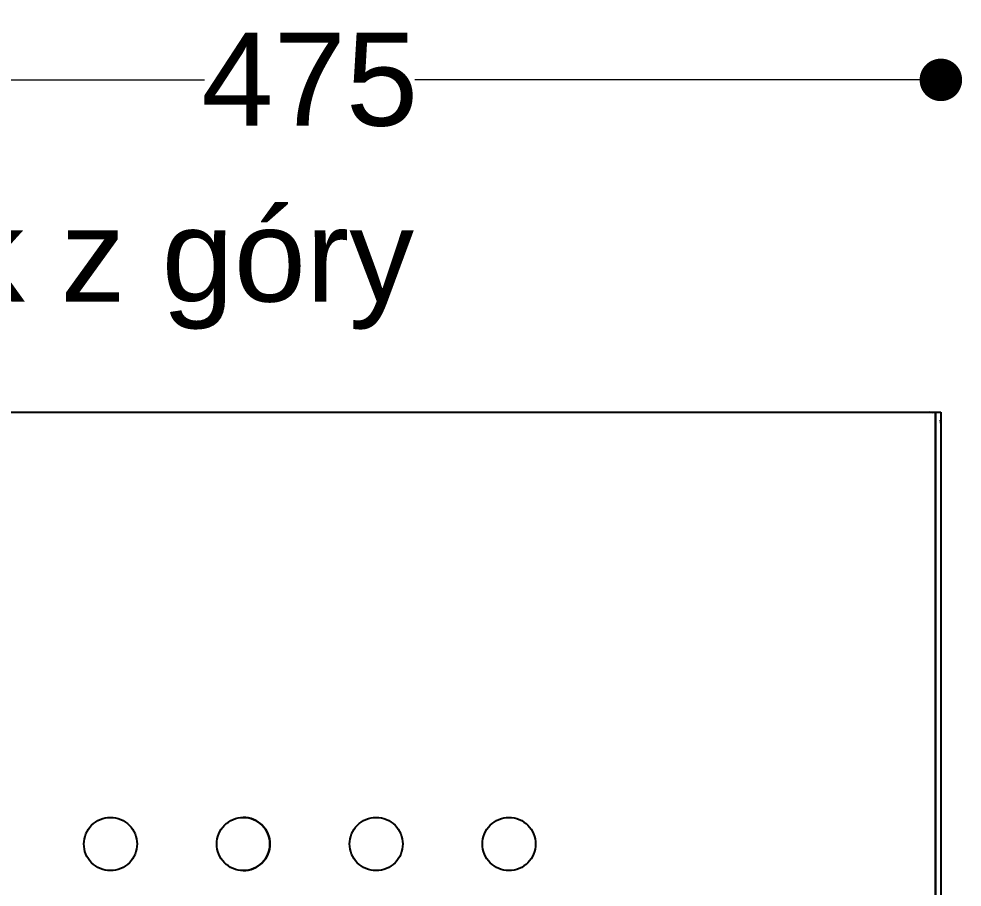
# Model space of a CAD drawing. Header units: millimetres. Extents: x 10366 to 13995, y 24552 to 29685.
# Drawn here: x 13202.3 to 13557.3, y 26968.9 to 27295.7 of the extents above; entities that cross this region are included whole.
import ezdxf

# ---------------------------------------------------------------- set-up
doc = ezdxf.new("R2010")
doc.units = ezdxf.units.MM
doc.header["$LTSCALE"] = 3
doc.layers.add('DomyÅ›lny', color=7, linetype='Continuous')
doc.styles.get("Standard").update_dxf_attribs({"font": 'arial.ttf'})
doc.dimstyles.new('MATEUSZ', dxfattribs={"dimtxt": 35, "dimasz": 16, "dimexe": 0.18, "dimexo": 0.0625, "dimgap": 0.09, "dimtad": 0, "dimdec": 0, "dimdsep": 46, "dimtxsty": 'Standard', "dimblk": 'DOT', "dimcen": 0.09, "dimse1": 1, "dimse2": 1, "dimadec": 0, "dimazin": 0, "dimtfac": 1, "dimtdec": 0, "dimtofl": 0, "dimtmove": 0, "dimatfit": 3, "dimfxl": 1, "dimtolj": 1, "dimtzin": 0, "dimlwd": 9, "dimlwe": 9, "dimarcsym": 0})

# ---------------------------------------------------------------- blocks, each defined once
blk = doc.blocks.new('_Dot')
at = {"color": 0, "linetype": 'ByBlock', "lineweight": -2}
blk.add_line((-0.5, 0), (-1, 0), dxfattribs=at)
at = {"color": 0, "linetype": 'ByBlock', "const_width": 0.5}
blk.add_lwpolyline([(-0.25, 0, 1), (0.25, 0, 1)], format="xyb", close=True, dxfattribs=at)
blk = doc.blocks.new('*D29')
at = {"color": 0, "lineweight": 9, "transparency": 16777216}
for p, q in [((13090.28, 27272.72), (13272.19, 27272.72)), ((13533.28, 27272.72), (13351.37, 27272.72))]:
    blk.add_line(p, q, dxfattribs=at)
at = {"layer": 'Defpoints', "color": 0, "transparency": 16777216}
for p in [(13549.28, 27272.72), (13074.28, 27147.59), (13549.28, 27147.59)]:
    blk.add_point(p, dxfattribs=at)
at = {"color": 0, "lineweight": 9, "transparency": 16777216, "xscale": 16, "yscale": 16, "zscale": 16, "rotation": 180}
blk.add_blockref('_Dot', (13074.28, 27272.72), dxfattribs=at)
at = {"color": 0, "lineweight": 9, "transparency": 16777216, "xscale": 16, "yscale": 16, "zscale": 16}
blk.add_blockref('_Dot', (13549.28, 27272.72), dxfattribs=at)
at = {"color": 0, "transparency": 16777216, "insert": (13311.78, 27272.72), "char_height": 35, "attachment_point": 5}
blk.add_mtext('\\A1;475', dxfattribs=at)

msp = doc.modelspace()

# ---------------------------------------------------------------- linework, layer by layer
at = {"layer": 'DomyÅ›lny'}
for p, q in [((13076.28, 27147.59), (13547.28, 27147.59)), ((13547.28, 27147.59), (13549.28, 27147.59))]:
    msp.add_line(p, q, dxfattribs=at)
for points in [[(13547.28, 27147.59, 0), (13547.28, 27147.59, 0), (13547.28, 27147.59, 0), (13547.28, 27147.59, 0), (13547.28, 27147.59, 0), (13547.28, 27147.59, 0), (13547.28, 27147.59, 0), (13547.28, 27147.59, 0), (13547.28, 27147.59, 0), (13547.28, 27147.59, 0), (13547.28, 27147.59, 0), (13547.28, 27147.59, 0), (13547.28, 27147.59, 0), (13547.28, 27147.58, 0), (13547.28, 27147.55, 0), (13547.28, 27147.41, 0), (13547.28, 27145.94, 0)], [(13547.28, 27145.94, 0), (13547.28, 27147.59, 0)], [(13547.28, 27145.94, 0), (13547.28, 26674.24, 0)], [(13547.28, 26674.24, 0), (13547.28, 27145.94, 0)], [(13549.28, 27147.59, 0), (13549.28, 27147.59, 0), (13549.28, 27147.59, 0), (13549.28, 27147.59, 0), (13549.28, 27147.59, 0), (13549.28, 27147.59, 0), (13549.28, 27147.59, 0), (13549.28, 27147.59, 0), (13549.28, 27147.59, 0), (13549.28, 27147.59, 0), (13549.28, 27147.59, 0), (13549.28, 27147.59, 0), (13549.28, 27147.59, 0), (13549.28, 27147.58, 0), (13549.28, 27147.55, 0), (13549.28, 27147.41, 0), (13549.28, 27145.94, 0)], [(13549.28, 27145.94, 0), (13549.28, 26674.24, 0)], [(13236.78, 26975.09, 0), (13235.82, 26975.14, 0), (13234.84, 26975.29, 0), (13233.87, 26975.53, 0), (13232.93, 26975.87, 0), (13232.02, 26976.3, 0), (13231.17, 26976.82, 0), (13230.38, 26977.41, 0), (13229.68, 26978.06, 0), (13229.04, 26978.77, 0), (13228.46, 26979.56, 0), (13227.95, 26980.41, 0), (13227.53, 26981.31, 0), (13227.2, 26982.25, 0), (13226.97, 26983.2, 0), (13226.83, 26984.16, 0), (13226.78, 26985.11, 0), (13226.83, 26986.06, 0), (13226.97, 26987.01, 0), (13227.21, 26987.97, 0), (13227.54, 26988.9, 0), (13227.96, 26989.8, 0), (13228.47, 26990.65, 0), (13229.05, 26991.43, 0), (13229.69, 26992.14, 0), (13230.39, 26992.78, 0), (13231.18, 26993.37, 0), (13232.03, 26993.89, 0), (13232.93, 26994.32, 0), (13233.88, 26994.66, 0), (13234.85, 26994.9, 0), (13235.82, 26995.04, 0), (13236.78, 26995.09, 0)], [(13236.78, 26995.09, 0), (13237.75, 26995.04, 0), (13238.72, 26994.9, 0), (13239.69, 26994.66, 0), (13240.64, 26994.32, 0), (13241.54, 26993.89, 0), (13242.39, 26993.37, 0), (13243.18, 26992.78, 0), (13243.88, 26992.14, 0), (13244.52, 26991.43, 0), (13245.1, 26990.65, 0), (13245.61, 26989.8, 0), (13246.03, 26988.9, 0), (13246.36, 26987.97, 0), (13246.6, 26987.01, 0), (13246.74, 26986.06, 0), (13246.78, 26985.11, 0), (13246.74, 26984.16, 0), (13246.6, 26983.2, 0), (13246.37, 26982.25, 0), (13246.04, 26981.31, 0), (13245.62, 26980.41, 0), (13245.11, 26979.56, 0), (13244.53, 26978.77, 0), (13243.89, 26978.06, 0), (13243.18, 26977.41, 0), (13242.4, 26976.82, 0), (13241.55, 26976.3, 0), (13240.64, 26975.87, 0), (13239.69, 26975.53, 0), (13238.72, 26975.29, 0), (13237.75, 26975.14, 0), (13236.78, 26975.09, 0)], [(13286.78, 26975.09, 0), (13285.82, 26975.14, 0), (13284.84, 26975.29, 0), (13283.87, 26975.53, 0), (13282.93, 26975.87, 0), (13282.02, 26976.3, 0), (13281.17, 26976.82, 0), (13280.38, 26977.41, 0), (13279.68, 26978.06, 0), (13279.04, 26978.77, 0), (13278.46, 26979.56, 0), (13277.95, 26980.41, 0), (13277.53, 26981.31, 0), (13277.2, 26982.25, 0), (13276.97, 26983.2, 0), (13276.83, 26984.16, 0), (13276.78, 26985.11, 0), (13276.83, 26986.06, 0), (13276.97, 26987.01, 0), (13277.21, 26987.97, 0), (13277.54, 26988.9, 0), (13277.96, 26989.8, 0), (13278.47, 26990.65, 0), (13279.05, 26991.43, 0), (13279.69, 26992.14, 0), (13280.39, 26992.78, 0), (13281.18, 26993.37, 0), (13282.03, 26993.89, 0), (13282.93, 26994.32, 0), (13283.88, 26994.66, 0), (13284.85, 26994.9, 0), (13285.82, 26995.04, 0), (13286.78, 26995.09, 0)], [(13286.78, 26995.09, 0), (13287.75, 26995.04, 0), (13288.72, 26994.9, 0), (13289.69, 26994.66, 0), (13290.64, 26994.32, 0), (13291.54, 26993.89, 0), (13292.39, 26993.37, 0), (13293.18, 26992.78, 0), (13293.88, 26992.14, 0), (13294.52, 26991.43, 0), (13295.1, 26990.65, 0), (13295.61, 26989.8, 0), (13296.03, 26988.9, 0), (13296.36, 26987.97, 0), (13296.6, 26987.01, 0), (13296.74, 26986.06, 0), (13296.78, 26985.11, 0), (13296.74, 26984.16, 0), (13296.6, 26983.2, 0), (13296.37, 26982.25, 0), (13296.04, 26981.31, 0), (13295.62, 26980.41, 0), (13295.11, 26979.56, 0), (13294.53, 26978.77, 0), (13293.89, 26978.06, 0), (13293.18, 26977.41, 0), (13292.4, 26976.82, 0), (13291.55, 26976.3, 0), (13290.64, 26975.87, 0), (13289.69, 26975.53, 0), (13288.72, 26975.29, 0), (13287.75, 26975.14, 0), (13286.78, 26975.09, 0)], [(13286.78, 26975.09, 0), (13287.75, 26975.14, 0), (13288.72, 26975.29, 0), (13289.7, 26975.53, 0), (13290.64, 26975.87, 0), (13291.55, 26976.3, 0), (13292.4, 26976.82, 0), (13293.18, 26977.41, 0), (13293.89, 26978.06, 0), (13294.53, 26978.77, 0), (13295.11, 26979.56, 0), (13295.62, 26980.41, 0), (13296.04, 26981.31, 0), (13296.37, 26982.25, 0), (13296.6, 26983.2, 0), (13296.74, 26984.16, 0), (13296.78, 26985.11, 0), (13296.74, 26986.06, 0), (13296.6, 26987.01, 0), (13296.36, 26987.97, 0), (13296.03, 26988.9, 0), (13295.61, 26989.8, 0), (13295.1, 26990.65, 0), (13294.52, 26991.43, 0), (13293.88, 26992.14, 0), (13293.18, 26992.78, 0), (13292.39, 26993.37, 0), (13291.54, 26993.89, 0), (13290.64, 26994.32, 0), (13289.69, 26994.66, 0), (13288.72, 26994.9, 0), (13287.75, 26995.04, 0), (13286.78, 26995.09, 0)], [(13336.78, 26975.09, 0), (13335.82, 26975.14, 0), (13334.84, 26975.29, 0), (13333.87, 26975.53, 0), (13332.93, 26975.87, 0), (13332.02, 26976.3, 0), (13331.17, 26976.82, 0), (13330.38, 26977.41, 0), (13329.68, 26978.06, 0), (13329.04, 26978.77, 0), (13328.46, 26979.56, 0), (13327.95, 26980.41, 0), (13327.53, 26981.31, 0), (13327.2, 26982.25, 0), (13326.97, 26983.2, 0), (13326.83, 26984.16, 0), (13326.78, 26985.11, 0), (13326.83, 26986.06, 0), (13326.97, 26987.01, 0), (13327.21, 26987.97, 0), (13327.54, 26988.9, 0), (13327.96, 26989.8, 0), (13328.47, 26990.65, 0), (13329.05, 26991.43, 0), (13329.69, 26992.14, 0), (13330.39, 26992.78, 0), (13331.18, 26993.37, 0), (13332.03, 26993.89, 0), (13332.93, 26994.32, 0), (13333.88, 26994.66, 0), (13334.85, 26994.9, 0), (13335.82, 26995.04, 0), (13336.78, 26995.09, 0)], [(13336.78, 26995.09, 0), (13337.75, 26995.04, 0), (13338.72, 26994.9, 0), (13339.69, 26994.66, 0), (13340.64, 26994.32, 0), (13341.54, 26993.89, 0), (13342.39, 26993.37, 0), (13343.18, 26992.78, 0), (13343.88, 26992.14, 0), (13344.52, 26991.43, 0), (13345.1, 26990.65, 0), (13345.61, 26989.8, 0), (13346.03, 26988.9, 0), (13346.36, 26987.97, 0), (13346.6, 26987.01, 0), (13346.74, 26986.06, 0), (13346.78, 26985.11, 0), (13346.74, 26984.16, 0), (13346.6, 26983.2, 0), (13346.37, 26982.25, 0), (13346.04, 26981.31, 0), (13345.62, 26980.41, 0), (13345.11, 26979.56, 0), (13344.53, 26978.77, 0), (13343.89, 26978.06, 0), (13343.18, 26977.41, 0), (13342.4, 26976.82, 0), (13341.55, 26976.3, 0), (13340.64, 26975.87, 0), (13339.69, 26975.53, 0), (13338.72, 26975.29, 0), (13337.75, 26975.14, 0), (13336.78, 26975.09, 0)], [(13386.78, 26975.09, 0), (13385.82, 26975.14, 0), (13384.84, 26975.29, 0), (13383.87, 26975.53, 0), (13382.93, 26975.87, 0), (13382.02, 26976.3, 0), (13381.17, 26976.82, 0), (13380.38, 26977.41, 0), (13379.68, 26978.06, 0), (13379.04, 26978.77, 0), (13378.46, 26979.56, 0), (13377.95, 26980.41, 0), (13377.53, 26981.31, 0), (13377.2, 26982.25, 0), (13376.97, 26983.2, 0), (13376.83, 26984.16, 0), (13376.78, 26985.11, 0), (13376.83, 26986.06, 0), (13376.97, 26987.01, 0), (13377.21, 26987.97, 0), (13377.54, 26988.9, 0), (13377.96, 26989.8, 0), (13378.47, 26990.65, 0), (13379.05, 26991.43, 0), (13379.69, 26992.14, 0), (13380.39, 26992.78, 0), (13381.18, 26993.37, 0), (13382.03, 26993.89, 0), (13382.93, 26994.32, 0), (13383.88, 26994.66, 0), (13384.85, 26994.9, 0), (13385.82, 26995.04, 0), (13386.78, 26995.09, 0)], [(13386.78, 26995.09, 0), (13387.75, 26995.04, 0), (13388.72, 26994.9, 0), (13389.69, 26994.66, 0), (13390.64, 26994.32, 0), (13391.54, 26993.89, 0), (13392.39, 26993.37, 0), (13393.18, 26992.78, 0), (13393.88, 26992.14, 0), (13394.52, 26991.43, 0), (13395.1, 26990.65, 0), (13395.61, 26989.8, 0), (13396.03, 26988.9, 0), (13396.36, 26987.97, 0), (13396.6, 26987.01, 0), (13396.74, 26986.06, 0), (13396.78, 26985.11, 0), (13396.74, 26984.16, 0), (13396.6, 26983.2, 0), (13396.37, 26982.25, 0), (13396.04, 26981.31, 0), (13395.62, 26980.41, 0), (13395.11, 26979.56, 0), (13394.53, 26978.77, 0), (13393.89, 26978.06, 0), (13393.18, 26977.41, 0), (13392.4, 26976.82, 0), (13391.55, 26976.3, 0), (13390.64, 26975.87, 0), (13389.69, 26975.53, 0), (13388.72, 26975.29, 0), (13387.75, 26975.14, 0), (13386.78, 26975.09, 0)]]:
    msp.add_polyline3d(points, dxfattribs=at)
for start, end in [(73.4247, 90), (0, 16.2216)]:
    msp.add_arc((13545.15, 27143.46), 4.13, start, end, dxfattribs=at)

# ---------------------------------------------------------------- texts
msp.add_text('Widok z góry', height=34.9616).set_placement((13068.81, 27189.28))

# ---------------------------------------------------------------- dimensions: what is measured, and where the dimension line sits
dim = msp.add_linear_dim(base=(13549.28, 27272.72), p1=(13074.28, 27147.59), p2=(13549.28, 27147.59), dimstyle='MATEUSZ')
dim.commit()
dim.dimension.update_dxf_attribs({"geometry": '*D29', "text_midpoint": (13311.78, 27272.72)})

doc.saveas('drawing.dxf')
